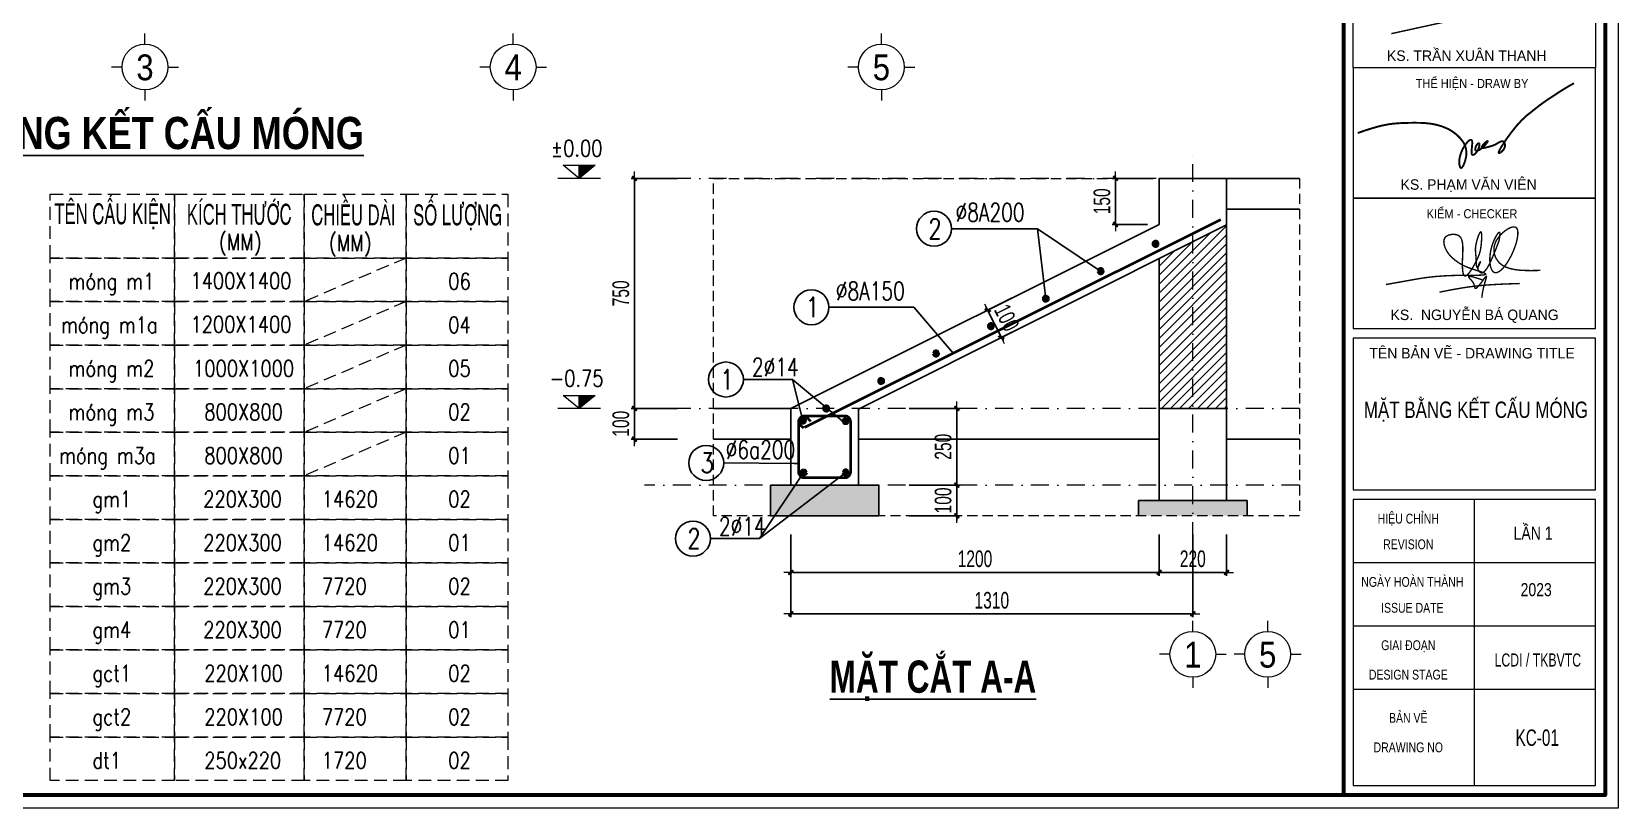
# Model space of a CAD drawing. Header units: millimetres. Extents: x -295047 to 263296, y -724756 to -308748.
# Drawn here: x -159616 to -144104, y -363613 to -356019 of the extents above; entities that cross this region are included whole.
import ezdxf
from ezdxf.enums import TextEntityAlignment as Align

# ---------------------------------------------------------------- set-up
doc = ezdxf.new("R2010")
doc.units = ezdxf.units.MM
doc.header["$MEASUREMENT"] = 0
doc.header["$PDMODE"] = 32
doc.linetypes.add('DASHDOT', pattern=[1, 0.5, -0.25, 0, -0.25])
doc.linetypes.add('HIDDEN', pattern=[0.375, 0.25, -0.125])
doc.layers.get('Defpoints').update_dxf_attribs({"color": 1})
for name, color, linetype, lineweight in [('EG Dim', 8, 'Continuous', 15), ('Khungten_LCDI', 7, 'Continuous', 5), ('LC Dim', 8, 'Continuous', 18), ('LC Hatch', 252, 'Continuous', 9), ('LC ISO', 153, 'Continuous', 13), ('LC MANH DUT', 35, 'HIDDEN', 5), ('LC Net dam 1', 30, 'Continuous', 30), ('LC Net dam2', 6, 'Continuous', 40), ('LC Net dam3', 1, 'Continuous', 60), ('LC Net manh', 219, 'Continuous', 5), ('LC Net thay', 7, 'Continuous', 25), ('LC Net truc', 79, 'DASHDOT', 13), ('LC Text1', 3, 'Continuous', 20), ('LC Text2', 7, 'Continuous', 25)]:
    doc.layers.add(name, color=color, linetype=linetype, lineweight=lineweight)
doc.layers.add('MTTW-THAY', color=4, linetype='Continuous')
doc.styles.add('HOATBIF', font='hoatbif.shx', dxfattribs={"width": 0.7})
doc.styles.add('Khungten', font='VHAVAN.TTF', dxfattribs={"width": 0.9, "height": 5000})
doc.styles.add('LC 1', font='VHAVANB.TTF')
doc.styles.add('LC 2', font='VHARIALN.TTF', dxfattribs={"width": 0.7})
doc.styles.add('LC 3', font='vnsimli.shx', dxfattribs={"width": 0.75})
doc.styles.add('LC3', font='VHARIALB.TTF', dxfattribs={"width": 0.8})
doc.styles.add('T1', font='Vnsimli.shx', dxfattribs={"width": 0.8})
doc.styles.add('Title', font='VHBLACK.TTF', dxfattribs={"width": 0.8})
doc.styles.add('VNAVANTH', font='VHAVANB.TTF', dxfattribs={"width": 0.6})
doc.dimstyles.new('1-100(1-50)', dxfattribs={"dimscale": 50, "dimtxt": 2.5, "dimasz": 0.35, "dimexe": 0.5, "dimexo": 0, "dimgap": 0.8, "dimtad": 1, "dimdec": 0, "dimzin": 0, "dimdsep": 46, "dimtxsty": 'HOATBIF', "dimblk1": 'DOT', "dimblk2": 'DOT', "dimsah": 1, "dimcen": -1, "dimdle": 1, "dimclrd": 256, "dimclre": 256, "dimclrt": 4, "dimadec": 3, "dimazin": 2, "dimtfac": 0.333333, "dimtdec": 0, "dimtix": 1, "dimtmove": 2, "dimatfit": 3, "dimldrblk": 'DOT', "dimfxl": 1, "dimtvp": 0.833333, "dimtolj": 1, "dimtzin": 0, "dimarcsym": 0})
doc.dimstyles.new('mb', dxfattribs={"dimscale": 71, "dimtxt": 2.5, "dimasz": 0.35, "dimexe": 0.5, "dimexo": 0, "dimgap": 0.8, "dimtad": 1, "dimdec": 0, "dimzin": 0, "dimdsep": 46, "dimtxsty": 'HOATBIF', "dimblk1": 'DOT', "dimblk2": 'DOT', "dimsah": 1, "dimcen": -1, "dimdle": 1, "dimclrd": 256, "dimclre": 256, "dimclrt": 4, "dimadec": 3, "dimazin": 2, "dimtfac": 0.333333, "dimtdec": 0, "dimtix": 1, "dimtmove": 2, "dimatfit": 3, "dimldrblk": 'DOT', "dimfxl": 1, "dimtvp": 0.833333, "dimtolj": 1, "dimtzin": 0, "dimarcsym": 0})

# ---------------------------------------------------------------- blocks, each defined once
blk = doc.blocks.new('NGUYEN BA QUANG')
at = {"layer": 'LC ISO', "const_width": 54}
for points in [[(-3416, -557, -0.001023), (-2231, -345, -0.008385), (-1869, -289, -0.026114), (-905, -212, -0.007166), (-491, -205, 0.001773), (-49, -203, 0.009736), (200, -197, 0.025773), (331, -186, 0.054465), (383, -173, 0.09183), (397, -166, 0.386262), (399, -152, 0.129793), (379, -135, 0.036801), (321, -108, 0.016128), (184, -59, -0.006736), (-183, 62, -0.023924), (-416, 154, -0.046785), (-684, 310, -0.041509), (-918, 503, -0.092678), (-1136, 813, -0.077778), (-1199, 1035, -0.070106), (-1196, 1141, -0.201572), (-1106, 1286, -0.091887), (-982, 1343, -0.118851), (-732, 1351, -0.227561), (-543, 1208, -0.055716), (-508, 1121, -0.035741), (-487, 1019, -0.022757), (-478, 904, -0.018678), (-477, 714, 0.005361), (-493, 294, 0.022501), (-487, 25, 0.024956), (-474, -85, 0.051878), (-451, -169, 0.084004), (-427, -209, 0.302699), (-372, -224, 0.091028), (-331, -204, 0.045769), (-285, -164, 0.031407), (-218, -87, 0.026473), (-114, 66, 0.038878), (124, 530, 0.063388), (207, 831, 0.030377), (243, 1236, 0.019395), (241, 1350, 0.050857), (231, 1429, 0.089259), (221, 1451, 0.446193), (202, 1454, 0.08967), (185, 1438, 0.048315), (156, 1388, 0.024568), (114, 1288, 0.037087), (24, 971, 0.06811), (7, 722, 0.007404), (19, 571, -0.009821), (27, 442, 0.013775), (38, 214, 0.023991), (46, 154, 0.068642), (58, 113, 0.168495), (71, 99, 0.190472), (82, 99, 0.135753), (102, 116, 0.042547), (133, 165, 0.037247), (185, 280, 0.083462), (192, 310, 0.752396), (189, 311, 0.077103), (170, 286, 0.067778), (106, 135, 0.079642), (97, 52, 0.07615), (107, 12, 0.090818), (168, -77, 0.162992), (233, -111, 0.134535), (287, -101, 0.046135), (315, -85, 0.0589), (372, -33, 0.033446), (431, 44, 0.020493), (492, 142, 0.018931), (584, 325, 0.012315), (712, 617, 0.006262), (906, 1114)], [(906, 1114, 0.006821), (929, 1272, 0.011774), (937, 1340, 0.026266), (938, 1394, 0.052103), (935, 1423, 0.076783), (930, 1436, 0.163971), (923, 1442, 0.170042), (914, 1442, 0.080479), (902, 1436, 0.05585), (881, 1417, 0.031056), (847, 1375, 0.025203), (791, 1286, 0.116129), (556, 476, 0.061974), (575, 166, 0.045365), (610, 47, 0.070676), (660, -41, 0.091415), (710, -86, 0.146905), (783, -104, 0.068448), (833, -95, 0.049636), (885, -72, 0.053986), (978, -6, 0.029209), (1056, 69, 0.021304), (1134, 162, 0.025491), (1250, 329, 0.068873), (1561, 1027, 0.01773), (1596, 1171, 0.037697), (1624, 1368, 0.029037), (1623, 1453, 0.04288), (1613, 1525, 0.066726), (1590, 1583, 0.100495), (1556, 1623, 0.111871), (1508, 1644, 0.054631), (1469, 1647, 0.041179), (1426, 1643, 0.04561), (1355, 1623, 0.04967), (1225, 1558, 0.109429), (829, 1164, 0.05047), (753, 1012, 0.368126), (1079, 156, 0.040655), (1223, 90, 0.031441), (1383, 42, 0.023503), (1557, 9, 0.017084), (1742, -10, 0.011936), (1936, -19, 0.009133), (2206, -21, 0.002915), (2480, -16)], [(-1368, -847, -0.004051), (-800, -737, -0.026384), (342, -582, -0.006339), (726, -556, -0.004215), (1111, -537, -0.002629), (1689, -517)], [(274, -380, 0.002584), (99, -322, 0.004829), (-9, -289, 0.009549), (-104, -262, 0.02019), (-180, -245, 0.020391), (-210, -242, 0.037792), (-233, -241, 0.083891), (-249, -244, 0.129866), (-256, -250, 0.170647), (-258, -257, 0.074142), (-257, -264, 0.04333), (-253, -271, 0.038982), (-240, -290, 0.018381), (-209, -327, -0.006145), (-155, -388, -0.017161), (-112, -442, -0.029179), (-72, -502, -0.056277), (-39, -577, -0.025416), (-31, -610, -0.003247), (-24, -652, 0.033316), (-18, -677, 0.055631), (-12, -689, 0.087521), (-5, -698, 0.15828), (8, -703, 0.07777), (18, -702, 0.051495), (30, -698, 0.04838), (50, -685, 0.02792), (72, -667, 0.021215), (104, -635, 0.012757), (138, -596, 0.011354), (192, -528, 0.005945), (265, -430, -0.007904), (360, -301, -0.011483), (384, -270, -0.027823), (404, -249, -0.066961), (415, -240, -0.123545), (420, -238, -0.248584), (424, -240, -0.12084), (426, -246, -0.064597), (426, -260, -0.027008), (421, -289, -0.011306), (411, -326, -0.007085), (384, -419, 0.007773), (340, -569, 0.03162), (266, -923, 0.004795), (248, -1055)]]:
    blk.add_lwpolyline(points, format="xyb", dxfattribs=at)
blk = doc.blocks.new('lcdi KC')
at = {"layer": 'Defpoints', "lineweight": 0}
blk.add_lwpolyline([(-1200, -14850), (-1200, 14850), (40800, 14850), (40800, -14850)], close=True, dxfattribs=at)
at = {"layer": 'Khungten_LCDI', "color": 5, "lineweight": 60}
blk.add_line((36600, 14650), (36600, -14650), dxfattribs=at)
at = {"layer": 'Khungten_LCDI', "color": 5, "lineweight": 25}
blk.add_line((40600, -14650), (40600, 14650), dxfattribs=at)
at = {"layer": 'Khungten_LCDI', "color": 9, "lineweight": 15}
for p, q in [((38600, -10133), (38600, -14500)), ((40450, -11100), (36750, -11100)), ((40450, -12067), (36750, -12067)), ((40450, -13033), (36750, -13033))]:
    blk.add_line(p, q, dxfattribs=at)
at = {"layer": 'Khungten_LCDI', "color": 5, "lineweight": 60}
blk.add_lwpolyline([(0, -14650), (0, 14650), (40600, 14650), (40600, -14650)], close=True, dxfattribs=at)
at = {"layer": 'Khungten_LCDI', "color": 9, "lineweight": 15}
for points in [[(36750, -1522), (40450, -1522), (40450, -3535), (36750, -3535)], [(36750, -5526), (40450, -5526), (40450, -3535), (36750, -3535)], [(36750, -7517), (40450, -7517), (40450, -5526), (36750, -5526)], [(36750, -9983), (40450, -9983), (40450, -7667), (36750, -7667)], [(36750, -14500), (40450, -14500), (40450, -10133), (36750, -10133)]]:
    blk.add_lwpolyline(points, close=True, dxfattribs=at)
at = {"layer": 'LC ISO', "const_width": 21.6}
blk.add_lwpolyline([(37333, -3014), (38223, -2819)], dxfattribs=at)
at = {"layer": 'LC ISO', "const_width": 29.4}
blk.add_lwpolyline([(36820, -4532, -0.005589), (36989, -4475, -0.022453), (37203, -4416, -0.038343), (37420, -4384, -0.012299), (37598, -4377, -0.014061), (37778, -4377, -0.032435), (37955, -4393, -0.065887), (38169, -4456, -0.127402), (38414, -4647, -0.217203), (38474, -4901, -0.056046), (38441, -5010, -0.054981), (38419, -5051, -0.074917), (38408, -5062, -0.192631), (38398, -5066, -0.190426), (38389, -5060, -0.079856), (38381, -5046, -0.067464), (38372, -5000, -0.089823), (38386, -4872, -0.10427), (38491, -4676, -0.05658), (38522, -4647, -0.102761), (38543, -4637, -0.411767), (38565, -4649, -0.072182), (38568, -4664, -0.042063), (38568, -4712, 0.006515), (38560, -4797, 0.050846), (38561, -4843, 0.084642), (38565, -4859, 0.316888), (38580, -4867, 0.10557), (38595, -4862, 0.079173), (38621, -4840, 0.148897), (38679, -4718, 0.074472), (38679, -4697, 0.295229), (38672, -4687, 0.15701), (38666, -4688, 0.097298), (38650, -4700, 0.165018), (38616, -4769, 0.085117), (38617, -4789, 0.384735), (38637, -4804, 0.083003), (38655, -4801, 0.044183), (38675, -4792, 0.048448), (38722, -4759, 0.055197), (38788, -4688, 0.06223), (38806, -4659, 0.356145), (38806, -4653, 0.296448), (38800, -4654, 0.057996), (38762, -4684, 0.048541), (38723, -4728, 0.086608), (38714, -4746, 0.314867), (38717, -4757, 0.149234), (38731, -4761, 0.047589), (38753, -4759, 0.030742), (38810, -4746, 0.010919), (38888, -4722, 0.058476), (38947, -4694, -0.021304), (38991, -4669, -0.046344), (39013, -4660, -0.096698), (39032, -4658, -0.153723), (39049, -4665, -0.103714), (39061, -4682, -0.235546), (39057, -4769, -0.124446), (39000, -4831, -0.115248), (38981, -4839, -0.439421), (38974, -4834, -0.101123), (38974, -4824, -0.053735), (38987, -4792, -0.025453), (39029, -4720, -0.033469), (39248, -4420, -0.059013), (39491, -4194, -0.0344), (39818, -3959, -0.023249), (40123, -3771)], format="xyb", dxfattribs=at)
at = {"layer": 'LC Net dam 1', "xscale": 0.4, "yscale": 0.4, "zscale": 0.4}
blk.add_blockref('NGUYEN BA QUANG', (38616, -6625), dxfattribs=at)
at = {"color": 7}
for s, style, p in [('ks. TRÇN XU¢N THANH ', 'VNAVANTH', (38515, -3430)), ('ks. PH¹M V¡N VI£N', 'VNAVANTH', (38515, -5399)), ('ks.  NGUYÔN B¸ QUANG', 'VNAVANTH', (38605, -7390)), ('tªn b¶n vÏ - drawing title', 'Khungten', (38566, -7977))]:
    blk.add_text(s, height=160, dxfattribs=dict(at, style=style)).set_placement(p, align=Align.CENTER)
for s, height, style, width, p in [('thÓ hiÖn - draw by', 140, 'Khungten', 0.9, (38566, -3845)), ('kiÓm - checker', 140, 'Khungten', 0.9, (38566, -5836)), ('hiÖu chØnh', 150, 'Khungten', 0.8, (37592, -10499)), ('revision', 150, 'Khungten', 0.8, (37592, -10891)), ('ngµy hoµn thµnh', 150, 'Khungten', 0.8, (37654, -11466)), ('issue date', 150, 'Khungten', 0.8, (37654, -11862)), ('giai ®o¹n', 150, 'Khungten', 0.8, (37592, -12433)), ('lcdi / tkBVTC', 200, 'Title', 0.7, (39571, -12684)), ('design stage', 150, 'Khungten', 0.8, (37592, -12883)), ('b¶n vÏ', 150, 'Khungten', 0.8, (37592, -13544)), ('drawing nO', 150, 'Khungten', 0.8, (37592, -13994))]:
    blk.add_text(s, height=height, dxfattribs=dict(at, style=style, width=width)).set_placement(p, align=Align.CENTER)
at = {"color": 7, "style": 'Khungten', "width": 0.8}
for tag, p in [('REVISION', (39499, -10746)), ('NGAYHT', (39546, -11609))]:
    blk.add_attdef(tag, text='', height=200, dxfattribs=at).set_placement(p, align=Align.CENTER)
at = {"layer": 'LC Text1', "style": 'Title', "width": 1.485915}
for tag, p, p2 in [('TENBANVE1', (36913, -8886), (40339, -8886)), ('TENBANVE2', (36913, -9562), (40339, -9562))]:
    blk.add_attdef(tag, text='', height=250, dxfattribs=at).set_placement(p, p2, align=Align.FIT)
at = {"layer": 'LC Text1', "style": 'Title', "width": 0.7}
blk.add_attdef('SOBANVE', text='', height=250, dxfattribs=at).set_placement((39562, -13896), align=Align.CENTER)
blk = doc.blocks.new('TTRUC')
at = {"layer": 'LC ISO'}
for p, q in [((0, 6.95), (0, 10.13)), ((-6.95, 0), (-10.13, 0)), ((6.95, 0), (10.13, 0)), ((0, -6.95), (0, -10.13))]:
    blk.add_line(p, q, dxfattribs=at)
at = {"layer": 'LC Net manh'}
blk.add_circle((0, 0), 6.95, dxfattribs=at)
blk = doc.blocks.new('TIEUDE1')
at = {"layer": 'LC Text2', "color": 7, "style": 'LC 1'}
blk.add_attdef('TIªU§Ò', text='', height=5, dxfattribs=at).set_placement((0, 0), align=Align.BOTTOM_CENTER)
blk.add_attdef('TL', text='', height=3, dxfattribs=at).set_placement((0, -2), align=Align.TOP_CENTER)
blk = doc.blocks.new('DOT')
at = {"layer": 'LC Dim'}
blk.add_line((-3, 0), (3, 0), dxfattribs=at)
at = {"layer": 'LC Dim', "color": 4}
blk.add_line((-1, -1), (1, 1), dxfattribs=at)
blk.add_lwpolyline([(0.5, 1), (-1, -0.5), (-0.5, -1), (1, 0.5)], close=True, dxfattribs=at)
blk = doc.blocks.new('theptron1')
at = {"layer": 'LC Net dam3'}
for p, q in [((-0.5, 0), (0.5, 0)), ((-0.35, 0.35), (0.35, -0.35)), ((0.35, 0.35), (-0.35, -0.35)), ((0, 0.5), (0, -0.5))]:
    blk.add_line(p, q, dxfattribs=at)
blk.add_circle((0, 0), 0.5, dxfattribs=at)
blk = doc.blocks.new('*U501')
at = {"layer": 'EG Dim', "xscale": -40.70494083590806, "yscale": 40.70494083590806, "zscale": 40.70494083595277, "rotation": 90}
blk.add_blockref('theptron1', (0, 0), dxfattribs=at)
blk = doc.blocks.new('*U502')
at = {"layer": 'MTTW-THAY', "color": 0, "linetype": 'ByBlock', "lineweight": -2}
for p in [(3220, 1610), (2683, 1342), (2147, 1073), (1610, 805), (1073, 537), (537, 268), (0, 0)]:
    blk.add_blockref('*U501', p, dxfattribs=at)
blk = doc.blocks.new('*D537')
at = {"layer": 'Defpoints', "color": 0, "ltscale": 2, "transparency": 16777216}
for p in [(-148594, -360936), (-147934, -360936), (-147934, -361307)]:
    blk.add_point(p, dxfattribs=at)
at = {"layer": 'LC Dim', "lineweight": -2, "ltscale": 2, "transparency": 16777216}
for p, q in [((-148594, -360936), (-148594, -361339)), ((-147934, -360936), (-147934, -361339)), ((-148571, -361307), (-147957, -361307))]:
    blk.add_line(p, q, dxfattribs=at)
at = {"layer": 'LC Dim', "lineweight": -2, "ltscale": 2, "transparency": 16777216, "xscale": 22.75, "yscale": 22.75, "zscale": 22.75, "rotation": 180}
blk.add_blockref('DOT', (-148594, -361307), dxfattribs=at)
at = {"layer": 'LC Dim', "lineweight": -2, "ltscale": 2, "transparency": 16777216, "xscale": 22.75, "yscale": 22.75, "zscale": 22.75}
blk.add_blockref('DOT', (-147934, -361307), dxfattribs=at)
at = {"layer": 'LC Dim', "color": 4, "ltscale": 2, "transparency": 16777216, "insert": (-148264, -361174), "char_height": 162.5, "attachment_point": 5, "style": 'HOATBIF'}
blk.add_mtext('\\A1;220', dxfattribs=at)
blk = doc.blocks.new('_Dot')
at = {"color": 0, "linetype": 'ByBlock', "lineweight": -2}
blk.add_line((-0.5, 0), (-1, 0), dxfattribs=at)
at = {"color": 0, "linetype": 'ByBlock', "const_width": 0.5}
blk.add_lwpolyline([(-0.25, 0, 1), (0.25, 0, 1)], format="xyb", close=True, dxfattribs=at)
blk = doc.blocks.new('*D538')
at = {"layer": 'Defpoints', "color": 0, "ltscale": 2, "transparency": 16777216}
for p in [(-152194, -360936), (-148594, -360936), (-148594, -361307)]:
    blk.add_point(p, dxfattribs=at)
at = {"layer": 'LC Dim', "lineweight": -2, "ltscale": 2, "transparency": 16777216}
for p, q in [((-152194, -360936), (-152194, -361339)), ((-148594, -360936), (-148594, -361339)), ((-152171, -361307), (-148617, -361307))]:
    blk.add_line(p, q, dxfattribs=at)
at = {"layer": 'LC Dim', "lineweight": -2, "ltscale": 2, "transparency": 16777216, "xscale": 22.75, "yscale": 22.75, "zscale": 22.75, "rotation": 180}
blk.add_blockref('DOT', (-152194, -361307), dxfattribs=at)
at = {"layer": 'LC Dim', "lineweight": -2, "ltscale": 2, "transparency": 16777216, "xscale": 22.75, "yscale": 22.75, "zscale": 22.75}
blk.add_blockref('DOT', (-148594, -361307), dxfattribs=at)
at = {"layer": 'LC Dim', "color": 4, "ltscale": 2, "transparency": 16777216, "insert": (-150394, -361174), "char_height": 162.5, "attachment_point": 5, "style": 'HOATBIF'}
blk.add_mtext('\\A1;1200', dxfattribs=at)
blk = doc.blocks.new('*D539')
at = {"layer": 'Defpoints', "color": 0, "ltscale": 2, "transparency": 16777216}
for p in [(-152194, -360936), (-148264, -360936), (-148264, -361713)]:
    blk.add_point(p, dxfattribs=at)
at = {"layer": 'LC Dim', "lineweight": -2, "ltscale": 2, "transparency": 16777216}
for p, q in [((-152194, -360936), (-152194, -361746)), ((-148264, -360936), (-148264, -361746)), ((-152171, -361713), (-148287, -361713))]:
    blk.add_line(p, q, dxfattribs=at)
at = {"layer": 'LC Dim', "lineweight": -2, "ltscale": 2, "transparency": 16777216, "xscale": 22.75, "yscale": 22.75, "zscale": 22.75, "rotation": 180}
blk.add_blockref('DOT', (-152194, -361713), dxfattribs=at)
at = {"layer": 'LC Dim', "lineweight": -2, "ltscale": 2, "transparency": 16777216, "xscale": 22.75, "yscale": 22.75, "zscale": 22.75}
blk.add_blockref('DOT', (-148264, -361713), dxfattribs=at)
at = {"layer": 'LC Dim', "color": 4, "ltscale": 2, "transparency": 16777216, "insert": (-150229, -361580), "char_height": 162.5, "attachment_point": 5, "style": 'HOATBIF'}
blk.add_mtext('\\A1;1310', dxfattribs=at)
blk = doc.blocks.new('*D540')
at = {"layer": 'Defpoints', "color": 0, "ltscale": 2, "transparency": 16777216}
for p in [(-153723, -357453), (-153303, -357453), (-153303, -359703)]:
    blk.add_point(p, dxfattribs=at)
at = {"layer": 'LC Dim', "lineweight": -2, "ltscale": 2, "transparency": 16777216}
for p, q in [((-153303, -357453), (-153755, -357453)), ((-153723, -359681), (-153723, -357476)), ((-153303, -359703), (-153755, -359703))]:
    blk.add_line(p, q, dxfattribs=at)
at = {"layer": 'LC Dim', "lineweight": -2, "ltscale": 2, "transparency": 16777216, "xscale": 22.75, "yscale": 22.75, "zscale": 22.75}
for p, rotation in [((-153723, -357453), 90), ((-153723, -359703), 270)]:
    blk.add_blockref('DOT', p, dxfattribs=dict(at, rotation=rotation))
at = {"layer": 'LC Dim', "color": 4, "ltscale": 2, "transparency": 16777216, "insert": (-153856, -358578), "char_height": 162.5, "attachment_point": 5, "rotation": 90, "style": 'HOATBIF'}
blk.add_mtext('\\A1;750', dxfattribs=at)
blk = doc.blocks.new('Caodo1')
at = {"layer": 'LC Text1'}
blk.add_hatch(color=256, dxfattribs=at).paths.add_polyline_path([(0, 200), (0, 0), (243, 200)])
for p, q in [((324, 0), (-324, 0)), ((0, 0), (0, 200))]:
    blk.add_line(p, q, dxfattribs=at)
blk.add_lwpolyline([(-243, 200), (243, 200), (0, 0), (0, 0)], close=True, dxfattribs=at)
at = {"layer": 'LC Text1', "style": 'T1', "width": 0.8}
blk.add_attdef('%%P0,00', text='', height=250, dxfattribs=at).set_placement((-39, 460), align=Align.MIDDLE_CENTER)
blk = doc.blocks.new('*D541')
at = {"layer": 'Defpoints', "color": 0, "ltscale": 2, "transparency": 16777216}
for p in [(-153303, -359703), (-153723, -360003), (-153303, -360003)]:
    blk.add_point(p, dxfattribs=at)
at = {"layer": 'LC Dim', "lineweight": -2, "ltscale": 2, "transparency": 16777216}
for p, q in [((-153303, -359703), (-153755, -359703)), ((-153723, -359681), (-153723, -359658)), ((-153723, -359703), (-153723, -360003)), ((-153303, -360003), (-153755, -360003)), ((-153723, -360026), (-153723, -360049))]:
    blk.add_line(p, q, dxfattribs=at)
at = {"layer": 'LC Dim', "lineweight": -2, "ltscale": 2, "transparency": 16777216, "xscale": 22.75, "yscale": 22.75, "zscale": 22.75}
for p, rotation in [((-153723, -359703), 270), ((-153723, -360003), 90)]:
    blk.add_blockref('DOT', p, dxfattribs=dict(at, rotation=rotation))
at = {"layer": 'LC Dim', "color": 4, "ltscale": 2, "transparency": 16777216, "insert": (-153856, -359853), "char_height": 162.5, "attachment_point": 5, "rotation": 90, "style": 'HOATBIF'}
blk.add_mtext('\\A1;100', dxfattribs=at)
blk = doc.blocks.new('*D542')
at = {"layer": 'Defpoints', "color": 0, "ltscale": 2, "transparency": 16777216}
for p in [(-148706, -357453), (-149019, -357903), (-148706, -357903)]:
    blk.add_point(p, dxfattribs=at)
at = {"layer": 'LC Dim', "lineweight": -2, "ltscale": 2, "transparency": 16777216}
for p, q in [((-148706, -357453), (-149051, -357453)), ((-149019, -357476), (-149019, -357881)), ((-148706, -357903), (-149051, -357903))]:
    blk.add_line(p, q, dxfattribs=at)
at = {"layer": 'LC Dim', "lineweight": -2, "ltscale": 2, "transparency": 16777216, "xscale": 22.75, "yscale": 22.75, "zscale": 22.75}
for p, rotation in [((-149019, -357453), 90), ((-149019, -357903), 270)]:
    blk.add_blockref('DOT', p, dxfattribs=dict(at, rotation=rotation))
at = {"layer": 'LC Dim', "color": 4, "ltscale": 2, "transparency": 16777216, "insert": (-149152, -357678), "char_height": 162.5, "attachment_point": 5, "rotation": 90, "style": 'HOATBIF'}
blk.add_mtext('\\A1;150', dxfattribs=at)
blk = doc.blocks.new('*D1147')
at = {"layer": 'Defpoints', "color": 0, "ltscale": 2, "transparency": 16777216}
for p in [(-151037, -359703), (-151037, -360453), (-150572, -360453)]:
    blk.add_point(p, dxfattribs=at)
at = {"layer": 'LC Dim', "lineweight": -2, "ltscale": 2, "transparency": 16777216}
for p, q in [((-151037, -359703), (-150539, -359703)), ((-150572, -359726), (-150572, -360431)), ((-151037, -360453), (-150539, -360453))]:
    blk.add_line(p, q, dxfattribs=at)
at = {"layer": 'LC Dim', "lineweight": -2, "ltscale": 2, "transparency": 16777216, "xscale": 22.75, "yscale": 22.75, "zscale": 22.75}
for p, rotation in [((-150572, -359703), 90), ((-150572, -360453), 270)]:
    blk.add_blockref('DOT', p, dxfattribs=dict(at, rotation=rotation))
at = {"layer": 'LC Dim', "color": 4, "ltscale": 2, "transparency": 16777216, "insert": (-150705, -360078), "char_height": 162.5, "attachment_point": 5, "rotation": 90, "style": 'HOATBIF'}
blk.add_mtext('\\A1;250', dxfattribs=at)
blk = doc.blocks.new('*D1148')
at = {"layer": 'Defpoints', "color": 0, "ltscale": 2, "transparency": 16777216}
for p in [(-151037, -360453), (-151037, -360753), (-150572, -360753)]:
    blk.add_point(p, dxfattribs=at)
at = {"layer": 'LC Dim', "lineweight": -2, "ltscale": 2, "transparency": 16777216}
for p, q in [((-151037, -360453), (-150539, -360453)), ((-150572, -360431), (-150572, -360408)), ((-150572, -360453), (-150572, -360753)), ((-151037, -360753), (-150539, -360753)), ((-150572, -360776), (-150572, -360799))]:
    blk.add_line(p, q, dxfattribs=at)
at = {"layer": 'LC Dim', "lineweight": -2, "ltscale": 2, "transparency": 16777216, "xscale": 22.75, "yscale": 22.75, "zscale": 22.75}
for p, rotation in [((-150572, -360453), 270), ((-150572, -360753), 90)]:
    blk.add_blockref('DOT', p, dxfattribs=dict(at, rotation=rotation))
at = {"layer": 'LC Dim', "color": 4, "ltscale": 2, "transparency": 16777216, "insert": (-150705, -360603), "char_height": 162.5, "attachment_point": 5, "rotation": 90, "style": 'HOATBIF'}
blk.add_mtext('\\A1;100', dxfattribs=at)
blk = doc.blocks.new('*D1149')
at = {"layer": 'Defpoints', "color": 0, "ltscale": 2, "transparency": 16777216}
for p in [(-150029, -358621), (-149894, -358889), (-150135, -359010)]:
    blk.add_point(p, dxfattribs=at)
at = {"layer": 'LC Dim', "lineweight": -2, "ltscale": 2, "transparency": 16777216}
for p, q in [((-150029, -358621), (-150299, -358756)), ((-150280, -358721), (-150290, -358701)), ((-150270, -358741), (-150135, -359010)), ((-149894, -358889), (-150165, -359024)), ((-150125, -359030), (-150115, -359050))]:
    blk.add_line(p, q, dxfattribs=at)
at = {"layer": 'LC Dim', "lineweight": -2, "ltscale": 2, "transparency": 16777216, "xscale": 22.75, "yscale": 22.75, "zscale": 22.75}
for p, rotation in [((-150270, -358741), 296.5650511770681), ((-150135, -359010), 116.5650511770681)]:
    blk.add_blockref('DOT', p, dxfattribs=dict(at, rotation=rotation))
at = {"layer": 'LC Dim', "color": 4, "ltscale": 2, "transparency": 16777216, "insert": (-150083, -358816), "char_height": 162.5, "attachment_point": 5, "rotation": 296.5651, "style": 'HOATBIF'}
blk.add_mtext('\\A1;100', dxfattribs=at)

msp = doc.modelspace()

# ---------------------------------------------------------------- hatches: boundary and pattern name
at = {"layer": 'LC Hatch', "ltscale": 2}
h = msp.add_hatch(dxfattribs=at)
h.set_pattern_fill('ANSI31', color=256, scale=500, style=0)
h.set_pattern_definition([(45, (-35850.935, -72681.284), (-44.194174, 44.194174), [])])
h.paths.add_polyline_path([(-148594, -359703.4), (-147934, -359703.4), (-147934, -357908.8), (-148594, -358238.8)])
h = msp.add_hatch(dxfattribs=at)
h.set_pattern_fill('AR-CONC', color=256, scale=10, style=0)
h.set_pattern_definition([(50, (22.294, 386), (71.726018, -6.2752135), [7.5, -82.5]), (355, (22.294, 386), (-13.875133, 75.219213), [6, -66]), (100.4514, (28.27, 385.48), (57.850938, 68.943954), [6.374019, -70.114211]), (46.1842, (22.29, 406), (106.724105, -16.551901), [11.25, -123.75]), (96.6356, (31.19, 404.62), (93.46627, 97.411787), [9.56103, -105.1713]), (351.1842, (22.29, 406), (93.466195, 97.41186), [9, -99]), (21, (32.294, 401), (59.690705, -40.261889), [7.5, -82.5]), (326, (32.294, 401), (24.331533, 72.515005), [6, -66]), (71.4514, (37.27, 397.645), (84.022263, 32.25305), [6.374019, -70.114211]), (37.5, (22.294, 386), (1.2159855, 33.2893854), [0, -65.2, 0, -67, 0, -66.25]), (7.5, (22.294, 386), (26.3069537, 39.4411712), [0, -38.2, 0, -63.7, 0, -25.25]), (327.5, (-0.006, 386), (53.3822436, -2.2554872), [0, -25, 0, -78, 0, -103.5]), (317.5, (-10.006, 386), (58.318617, 10.010498), [0, -32.5, 0, -51.8, 0, -73.5])])
h.paths.add_polyline_path([(-152394, -360453.4), (-152394, -360753.4), (-151333.2, -360753.4), (-151333.2, -360453.4)])
h.paths.add_polyline_path([(-148264, -360753.4), (-148264, -360603.4), (-148794, -360603.4), (-148794, -360753.4)])
h.paths.add_polyline_path([(-147734, -360753.4), (-147734, -360603.4), (-148264, -360603.4), (-148264, -360753.4)])

# ---------------------------------------------------------------- linework, layer by layer
at = {"layer": 'LC MANH DUT', "ltscale": 500}
for p, q in [((-155956.6, -358232.2), (-156952.5, -358658.1)), ((-155956.6, -358658.1), (-156952.5, -359084)), ((-155956.6, -359084), (-156952.5, -359510)), ((-155956.6, -359510), (-156952.5, -359935.9)), ((-155956.6, -359935.9), (-156952.5, -360361.8))]:
    msp.add_line(p, q, dxfattribs=at)
at = {"layer": 'LC MANH DUT', "ltscale": 400}
msp.add_lwpolyline([(-147220.6, -360753.4), (-152950.9, -360753.4), (-152950.9, -357453.4), (-147220.6, -357453.4)], close=True, dxfattribs=at)
at = {"layer": 'LC MANH DUT', "ltscale": 500}
for points in [[(-159435.1, -357608.4), (-158220.3, -357608.4), (-158220.3, -358232.2), (-159435.1, -358232.2)], [(-158220.3, -357608.4), (-156952.5, -357608.4), (-156952.5, -358232.2), (-158220.3, -358232.2)], [(-156952.5, -357608.4), (-155956.6, -357608.4), (-155956.6, -358232.2), (-156952.5, -358232.2)], [(-155956.6, -357608.4), (-154960.6, -357608.4), (-154960.6, -358232.2), (-155956.6, -358232.2)], [(-159435.1, -358232.2), (-158220.3, -358232.2), (-158220.3, -358658.1), (-159435.1, -358658.1)], [(-158220.3, -358232.2), (-156952.5, -358232.2), (-156952.5, -358658.1), (-158220.3, -358658.1)], [(-156952.5, -358232.2), (-155956.6, -358232.2), (-155956.6, -358658.1), (-156952.5, -358658.1)], [(-155956.6, -358232.2), (-154960.6, -358232.2), (-154960.6, -358658.1), (-155956.6, -358658.1)], [(-159435.1, -358658.1), (-158220.3, -358658.1), (-158220.3, -359084), (-159435.1, -359084)], [(-158220.3, -358658.1), (-156952.5, -358658.1), (-156952.5, -359084), (-158220.3, -359084)], [(-156952.5, -358658.1), (-155956.6, -358658.1), (-155956.6, -359084), (-156952.5, -359084)], [(-155956.6, -358658.1), (-154960.6, -358658.1), (-154960.6, -359084), (-155956.6, -359084)], [(-159435.1, -359084), (-158220.3, -359084), (-158220.3, -359510), (-159435.1, -359510)], [(-158220.3, -359084), (-156952.5, -359084), (-156952.5, -359510), (-158220.3, -359510)], [(-156952.5, -359084), (-155956.6, -359084), (-155956.6, -359510), (-156952.5, -359510)], [(-155956.6, -359084), (-154960.6, -359084), (-154960.6, -359510), (-155956.6, -359510)], [(-159435.1, -359510), (-158220.3, -359510), (-158220.3, -359935.9), (-159435.1, -359935.9)], [(-158220.3, -359510), (-156952.5, -359510), (-156952.5, -359935.9), (-158220.3, -359935.9)], [(-156952.5, -359510), (-155956.6, -359510), (-155956.6, -359935.9), (-156952.5, -359935.9)], [(-155956.6, -359510), (-154960.6, -359510), (-154960.6, -359935.9), (-155956.6, -359935.9)], [(-159435.1, -359935.9), (-158220.3, -359935.9), (-158220.3, -360361.8), (-159435.1, -360361.8)], [(-158220.3, -359935.9), (-156952.5, -359935.9), (-156952.5, -360361.8), (-158220.3, -360361.8)], [(-156952.5, -359935.9), (-155956.6, -359935.9), (-155956.6, -360361.8), (-156952.5, -360361.8)], [(-155956.6, -359935.9), (-154960.6, -359935.9), (-154960.6, -360361.8), (-155956.6, -360361.8)], [(-159435.1, -360361.8), (-158220.3, -360361.8), (-158220.3, -360787.7), (-159435.1, -360787.7)], [(-158220.3, -360361.8), (-156952.5, -360361.8), (-156952.5, -360787.7), (-158220.3, -360787.7)], [(-156952.5, -360361.8), (-155956.6, -360361.8), (-155956.6, -360787.7), (-156952.5, -360787.7)], [(-155956.6, -360361.8), (-154960.6, -360361.8), (-154960.6, -360787.7), (-155956.6, -360787.7)], [(-159435.1, -360787.7), (-158220.3, -360787.7), (-158220.3, -361213.6), (-159435.1, -361213.6)], [(-158220.3, -360787.7), (-156952.5, -360787.7), (-156952.5, -361213.6), (-158220.3, -361213.6)], [(-156952.5, -360787.7), (-155956.6, -360787.7), (-155956.6, -361213.6), (-156952.5, -361213.6)], [(-155956.6, -360787.7), (-154960.6, -360787.7), (-154960.6, -361213.6), (-155956.6, -361213.6)], [(-159435.1, -361213.6), (-158220.3, -361213.6), (-158220.3, -361639.5), (-159435.1, -361639.5)], [(-158220.3, -361213.6), (-156952.5, -361213.6), (-156952.5, -361639.5), (-158220.3, -361639.5)], [(-156952.5, -361213.6), (-155956.6, -361213.6), (-155956.6, -361639.5), (-156952.5, -361639.5)], [(-155956.6, -361213.6), (-154960.6, -361213.6), (-154960.6, -361639.5), (-155956.6, -361639.5)], [(-159435.1, -361639.5), (-158220.3, -361639.5), (-158220.3, -362065.4), (-159435.1, -362065.4)], [(-158220.3, -361639.5), (-156952.5, -361639.5), (-156952.5, -362065.4), (-158220.3, -362065.4)], [(-156952.5, -361639.5), (-155956.6, -361639.5), (-155956.6, -362065.4), (-156952.5, -362065.4)], [(-155956.6, -361639.5), (-154960.6, -361639.5), (-154960.6, -362065.4), (-155956.6, -362065.4)], [(-159435.1, -362065.4), (-158220.3, -362065.4), (-158220.3, -362491.3), (-159435.1, -362491.3)], [(-158220.3, -362065.4), (-156952.5, -362065.4), (-156952.5, -362491.3), (-158220.3, -362491.3)], [(-156952.5, -362065.4), (-155956.6, -362065.4), (-155956.6, -362491.3), (-156952.5, -362491.3)], [(-155956.6, -362065.4), (-154960.6, -362065.4), (-154960.6, -362491.3), (-155956.6, -362491.3)], [(-159435.1, -362491.3), (-158220.3, -362491.3), (-158220.3, -362917.2), (-159435.1, -362917.2)], [(-158220.3, -362491.3), (-156952.5, -362491.3), (-156952.5, -362917.2), (-158220.3, -362917.2)], [(-156952.5, -362491.3), (-155956.6, -362491.3), (-155956.6, -362917.2), (-156952.5, -362917.2)], [(-155956.6, -362491.3), (-154960.6, -362491.3), (-154960.6, -362917.2), (-155956.6, -362917.2)], [(-159435.1, -362917.2), (-158220.3, -362917.2), (-158220.3, -363343.2), (-159435.1, -363343.2)], [(-158220.3, -362917.2), (-156952.5, -362917.2), (-156952.5, -363343.2), (-158220.3, -363343.2)], [(-156952.5, -362917.2), (-155956.6, -362917.2), (-155956.6, -363343.2), (-156952.5, -363343.2)], [(-155956.6, -362917.2), (-154960.6, -362917.2), (-154960.6, -363343.2), (-155956.6, -363343.2)]]:
    msp.add_lwpolyline(points, close=True, dxfattribs=at)
at = {"layer": 'LC Net dam2'}
for p, q in [((-152055.7, -359886.1), (-147991.6, -357854)), ((-152119, -359850.6), (-152069.9, -359894.3)), ((-152046.3, -359779.3), (-152003.2, -359827.6))]:
    msp.add_line(p, q, dxfattribs=at)
msp.add_lwpolyline([(-152119, -359830.4), (-152119, -360327.3, 0.4142136), (-152068, -360378.4), (-151660, -360378.4, 0.4142136), (-151609, -360327.3), (-151609, -359830.4, 0.4142136), (-151660, -359779.3), (-152068, -359779.3, 0.4142136)], format="xyb", close=True, dxfattribs=at)
at = {"layer": 'LC Net thay'}
for p, q in [((-148594, -357453.4), (-147220.6, -357453.4)), ((-148594, -357453.4), (-148594, -357903.4)), ((-148594, -357453.4), (-148594, -357453.4)), ((-147934, -357453.4), (-147934, -360603.4)), ((-148594, -357753.4), (-148594, -357903.4)), ((-147934, -357753.4), (-147220.6, -357753.4)), ((-148594, -357903.4), (-152194, -359703.4)), ((-147934, -357908.8), (-151534, -359708.8)), ((-148594, -358238.8), (-148594, -360603.4)), ((-152194, -359703.4), (-152950.9, -359703.4)), ((-152194, -359703.4), (-152194, -360453.4)), ((-151534, -359708.8), (-151534, -360453.4)), ((-152254, -360003.4), (-152950.9, -360003.4)), ((-152254, -360003.4), (-152194, -360003.4)), ((-152194, -359911.6), (-152194, -359912.2)), ((-151534, -360003.4), (-151533.2, -360003.4)), ((-148594, -360003.4), (-151533.2, -360003.4)), ((-147934, -360003.4), (-147220.6, -360003.4)), ((-147664, -360003.4), (-147333.9, -360003.4)), ((-152394, -360453.4), (-152394, -360753.4)), ((-152394, -360453.4), (-151333.2, -360453.4)), ((-151333.2, -360453.4), (-151333.2, -360753.4)), ((-148794, -360603.4), (-148794, -360753.4)), ((-147734, -360603.4), (-147734, -360753.4)), ((-152394, -360753.4), (-151333.2, -360753.4))]:
    msp.add_line(p, q, dxfattribs=at)
at = {"layer": 'LC Net thay', "ltscale": 2}
for p, q in [((-148594, -359703.4), (-147934, -359703.4)), ((-148794, -360603.4), (-147734, -360603.4))]:
    msp.add_line(p, q, dxfattribs=at)
at = {"layer": 'LC Net truc', "ltscale": 350}
for p, q in [((-148264, -360989.3), (-148264, -357213.9)), ((-147220.6, -357453.4), (-153623.3, -357453.4)), ((-147220.6, -359703.4), (-153623.3, -359703.4)), ((-147220.6, -360453.4), (-153623.3, -360453.4))]:
    msp.add_line(p, q, dxfattribs=at)
at = {"layer": 'LC Text2', "ltscale": 100}
for centre in [(-150793.6, -357945.7), (-151992.4, -358713.9), (-152829.4, -359420.2), (-153021.8, -360236.3), (-153151.4, -360975.7)]:
    msp.add_circle(centre, 171.2, dxfattribs=at)

# ---------------------------------------------------------------- block references
at = {"layer": 'LC Dim', "yscale": 42.00000000048894}
for p, xscale, zscale, rotation in [((-152070.1, -360330.3), 42.00000000048894, 42.00000000048894, 180.0000000004822), ((-151657.9, -360330.3), -42.00000000048894, 42.00000000045436, 180)]:
    msp.add_blockref('theptron1', p, dxfattribs=dict(at, xscale=xscale, zscale=zscale, rotation=rotation))
at = {"layer": 'LC ISO'}
for p, xscale, yscale, zscale in [((-158509, -356364.3), 32.25101427308982, 32.25101427308982, 32.25101427308982), ((-154909, -356364.3), 32.25101427308982, 32.25101427308982, 32.25101427308982), ((-151309, -356364.3), 32.25101427308982, 32.25101427308982, 32.25101427308982), ((-148264, -362107.8), 32.25101427331897, 32.25101427331897, 32.25101427331897), ((-147531.9, -362107.8), 32.25101427331897, 32.25101427331897, 32.25101427331897)]:
    msp.add_blockref('TTRUC', p, dxfattribs=dict(at, xscale=xscale, yscale=yscale, zscale=zscale))
at = {"layer": 'LC Net thay'}
ref = msp.add_blockref('lcdi KC', (-170216.2, -354109.3), dxfattribs=dict(at, xscale=0.6399999999848659, yscale=0.6399999999848659, zscale=0.6399999999848659))
ref.add_attrib('NGAYHT', '2023', dxfattribs={"layer": 'LC Text1', "height": 128, "style": 'Khungten', "width": 0.8}).set_placement((-144906.7, -361539.3), align=Align.CENTER)
ref.add_attrib('REVISION', 'lÇn 1', dxfattribs={"layer": 'LC Text1', "height": 128, "style": 'Khungten', "width": 0.8}).set_placement((-144937, -360986.9), align=Align.CENTER)
ref.add_attrib('SOBANVE', 'KC-01', dxfattribs={"layer": 'LC Text1', "height": 160, "style": 'Title', "width": 0.7}).set_placement((-144896.6, -363002.8), align=Align.CENTER)
ref.add_attrib('TENBANVE1', 'mÆt b»ng kÕt cÊu mãng', dxfattribs={"layer": 'LC Text1', "height": 160, "style": 'Title', "width": 0.656274}).set_placement((-146592.1, -359796.1), (-144399.2, -359796.1), align=Align.FIT)
at = {"layer": 'LC Text1'}
ref = msp.add_blockref('Caodo1', (-154263.5, -357453.4), dxfattribs=dict(at, xscale=0.6400000000000002, yscale=0.6400000000000002, zscale=0.6400000000000002))
ref.add_attrib('%%P0,00', '%%p0.00', dxfattribs={"layer": 'LC Text2', "color": 4, "height": 160, "style": 'T1', "width": 0.8}).set_placement((-154288.5, -357159.3), align=Align.MIDDLE_CENTER)
ref = msp.add_blockref('Caodo1', (-154263.5, -359703.4), dxfattribs=dict(at, xscale=0.6400000000000002, yscale=0.6400000000000002, zscale=0.6400000000000002))
ref.add_attrib('%%P0,00', '-0.75', dxfattribs={"layer": 'LC Text2', "color": 4, "height": 160, "style": 'T1', "width": 0.8}).set_placement((-154288.5, -359409.3), align=Align.MIDDLE_CENTER)
at = {"layer": 'LC Text2'}
ref = msp.add_blockref('TIEUDE1', (-158746.4, -357261.9), dxfattribs=dict(at, xscale=64.00000000148876, yscale=64.00000000148876, zscale=64.00000000148876))
ref.add_attrib('TIªU§Ò', '%%UmÆt b»ng kÕt cÊu mãng', dxfattribs={"color": 7, "height": 315.163, "style": 'LC3', "width": 0.8}).set_placement((-158746.4, -357261.9), align=Align.BOTTOM_CENTER)
ref = msp.add_blockref('TIEUDE1', (-150804.6, -362578.3), dxfattribs=dict(at, xscale=64.00000000148876, yscale=64.00000000148876, zscale=64.00000000148876))
ref.add_attrib('TIªU§Ò', '%%UMÆT C¾T A-A', dxfattribs={"color": 7, "height": 315.163, "style": 'LC3', "width": 0.7}).set_placement((-150804.6, -362578.3), align=Align.BOTTOM_CENTER)
at = {"layer": 'MTTW-THAY'}
msp.add_blockref('*U502', (-151848.4, -359703.4), dxfattribs=at)
at = {"layer": 'MTTW-THAY', "yscale": 42.00000000048894}
for p, xscale, zscale in [((-152076.5, -359821.1), -42.00000000048894, 42.00000000045436), ((-151657.9, -359827.4), 42.00000000048894, 42.00000000048894)]:
    msp.add_blockref('theptron1', p, dxfattribs=dict(at, xscale=xscale, zscale=zscale))

# ---------------------------------------------------------------- texts
at = {"layer": 'LC Text1', "ltscale": 0.2, "style": 'LC 1', "width": 0.9}
for s, p in [('3', (-158509, -356569.7)), ('4', (-154909, -356569.7)), ('5', (-151309, -356569.7)), ('1', (-148264, -362313.2)), ('5', (-147531.9, -362313.2))]:
    msp.add_text(s, height=252.5, dxfattribs=at).set_placement(p, align=Align.BOTTOM_CENTER)
at = {"layer": 'LC Text1', "color": 3, "style": 'LC 3', "width": 0.8}
for s, p in [('(MM)', (-157784.8, -358155.9)), ('(MM)', (-156710, -358164.8)), ('mãng m1', (-159255.6, -358540.2)), ('1400X1400', (-158063.5, -358535.2)), ('06', (-155543.1, -358540.2)), ('mãng m1a', (-159328.6, -358966.1)), ('1200X1400', (-158063.5, -358961.1)), ('04', (-155543.1, -358966.1)), ('mãng m2', (-159255.6, -359392)), ('1000X1000', (-158038, -359392)), ('05', (-155543.1, -359392)), ('mãng m3', (-159255.6, -359817.9)), ('800X800', (-157928.6, -359817.9)), ('02', (-155543.1, -359817.9)), ('mãng m3a', (-159347.6, -360243.8)), ('800X800', (-157928.6, -360243.8)), ('01', (-155543.1, -360243.8)), ('gm1', (-159021.6, -360669.7)), ('220X300', (-157938.5, -360669.7)), ('14620', (-156779.9, -360669.7)), ('02', (-155543.1, -360669.7)), ('gm2', (-159021.6, -361095.6)), ('220X300', (-157938.5, -361095.6)), ('14620', (-156779.9, -361095.6)), ('01', (-155543.1, -361095.6)), ('gm3', (-159021.6, -361521.5)), ('220X300', (-157938.5, -361521.5)), ('7720', (-156779.9, -361521.5)), ('02', (-155543.1, -361521.5)), ('gm4', (-159021.6, -361947.4)), ('220X300', (-157938.5, -361947.4)), ('7720', (-156779.9, -361947.4)), ('01', (-155543.1, -361947.4)), ('gct1', (-159021.6, -362373.4)), ('220X100', (-157928.6, -362373.4)), ('14620', (-156779.9, -362373.4)), ('02', (-155543.1, -362373.4)), ('gct2', (-159021.6, -362799.3)), ('220X100', (-157928.6, -362799.3)), ('7720', (-156779.9, -362799.3)), ('02', (-155543.1, -362799.3)), ('dt1', (-159021.6, -363225.2)), ('250x220', (-157928.6, -363225.2)), ('1720', (-156779.9, -363225.2)), ('02', (-155543.1, -363225.2))]:
    msp.add_text(s, height=160, dxfattribs=at).set_placement(p)
at = {"layer": 'LC Text2', "lineweight": -2, "style": 'LC 2', "width": 0.7}
for s, height, p in [('tªn CÊU KIÖN', 203.226, (-159394.4, -357900.8)), ('kÝch th\xadíc', 203.23, (-158098.9, -357906.1)), ('chiÒu dµi', 203.23, (-156882.3, -357911.9)), ('Sè L¦îNG', 203.23, (-155886.4, -357911.9))]:
    msp.add_text(s, height=height, dxfattribs=at).set_placement(p)
at = {"layer": 'LC Text2', "linetype": 'ByBlock', "style": 'LC 3', "width": 0.75}
for s, p in [('%%C8A200', (-150583.3, -357874.8)), ('%%C8A150', (-151754.5, -358642.9)), ('2%%C14', (-152574.7, -359389)), ('%%C6a200', (-152831.1, -360195.8)), ('2%%C14', (-152896.7, -360944.5))]:
    msp.add_text(s, height=177.78, dxfattribs=at).set_placement(p)
at = {"layer": 'LC Text2', "ltscale": 100, "style": 'LC 3', "width": 0.75}
for s, p in [('2', (-150783.9, -357945.7)), ('1', (-151982.7, -358713.9)), ('1', (-152819.8, -359420.2)), ('3', (-153012.2, -360236.3)), ('2', (-153141.8, -360975.7))]:
    msp.add_text(s, height=195.6, dxfattribs=at).set_placement(p, align=Align.MIDDLE_CENTER)

# ---------------------------------------------------------------- dimensions: what is measured, and where the dimension line sits
at = {"layer": 'LC Dim', "ltscale": 2}
for base, p1, p2, picture, middle in [((-153722.9, -357453.4), (-153303.5, -359703.4), (-153303.5, -357453.4), '*D540', (-153856.1, -358578.4)), ((-149019, -357903.4), (-148706, -357453.4), (-148706, -357903.4), '*D542', (-149152.2, -357678.4)), ((-153722.9, -360003.4), (-153303.5, -359703.4), (-153303.5, -360003.4), '*D541', (-153856.1, -359853.4)), ((-150571.7, -360453.4), (-151036.6, -359703.4), (-151036.6, -360453.4), '*D1147', (-150705, -360078.4)), ((-150571.7, -360753.4), (-151036.6, -360453.4), (-151036.6, -360753.4), '*D1148', (-150705, -360603.4))]:
    dim = msp.add_linear_dim(base=base, p1=p1, p2=p2, angle=90, dimstyle='mb', override={"dimscale": 65, "dimlfac": 0.333333}, dxfattribs=at)
    dim.commit()
    dim.dimension.update_dxf_attribs({"geometry": picture, "text_midpoint": middle})
dim = msp.add_aligned_dim(p1=(-150028.7, -358620.7), p2=(-149894.5, -358889), distance=-269.4, dimstyle='mb', override={"dimscale": 65, "dimlfac": 0.333333}, dxfattribs=at)
dim.commit()
dim.dimension.update_dxf_attribs({"geometry": '*D1149', "text_midpoint": (-150083.4, -358815.8)})
for base, p1, p2, picture, middle in [((-148594, -361307), (-152194, -360935.8), (-148594, -360935.8), '*D538', (-150394, -361173.7)), ((-148264, -361713.2), (-152194, -360935.8), (-148264, -360935.8), '*D539', (-150229, -361580)), ((-147934, -361307), (-148594, -360935.8), (-147934, -360935.8), '*D537', (-148264, -361173.7))]:
    dim = msp.add_linear_dim(base=base, p1=p1, p2=p2, dimstyle='mb', override={"dimscale": 65, "dimlfac": 0.333333}, dxfattribs=at)
    dim.commit()
    dim.dimension.update_dxf_attribs({"geometry": picture, "text_midpoint": middle})

# ---------------------------------------------------------------- leaders
for points, dimstyle, override in [([(-149165.1, -358361.7), (-149782.4, -357945.7), (-150622.4, -357945.7)], 'mb', {"dimscale": 65}), ([(-149701.8, -358630.1), (-149782.4, -357945.7), (-150622.4, -357945.7)], 'mb', {"dimscale": 65}), ([(-150608.1, -359162.3), (-150992.7, -358713.9), (-151821.1, -358713.9)], 'mb', {"dimscale": 65}), ([(-151672.7, -359842.3), (-152178.9, -359420.2), (-152658.2, -359420.2)], '1-100(1-50)', {"dimasz": 0.7}), ([(-152076.5, -359821.1), (-152178.9, -359420.2)], '1-100(1-50)', {"dimasz": 0.7}), ([(-151657.9, -360330.3), (-152500.9, -360975.7), (-152980.2, -360975.7)], '1-100(1-50)', {"dimasz": 0.7}), ([(-152119, -360242), (-152161.4, -360242), (-152850.6, -360236.3)], '1-100(1-50)', {"dimasz": 0.15}), ([(-152068, -360327.3), (-152500.9, -360975.7)], '1-100(1-50)', {"dimasz": 0.7})]:
    msp.add_leader(points, dimstyle=dimstyle, override=override, dxfattribs=at)

doc.saveas('drawing.dxf')
